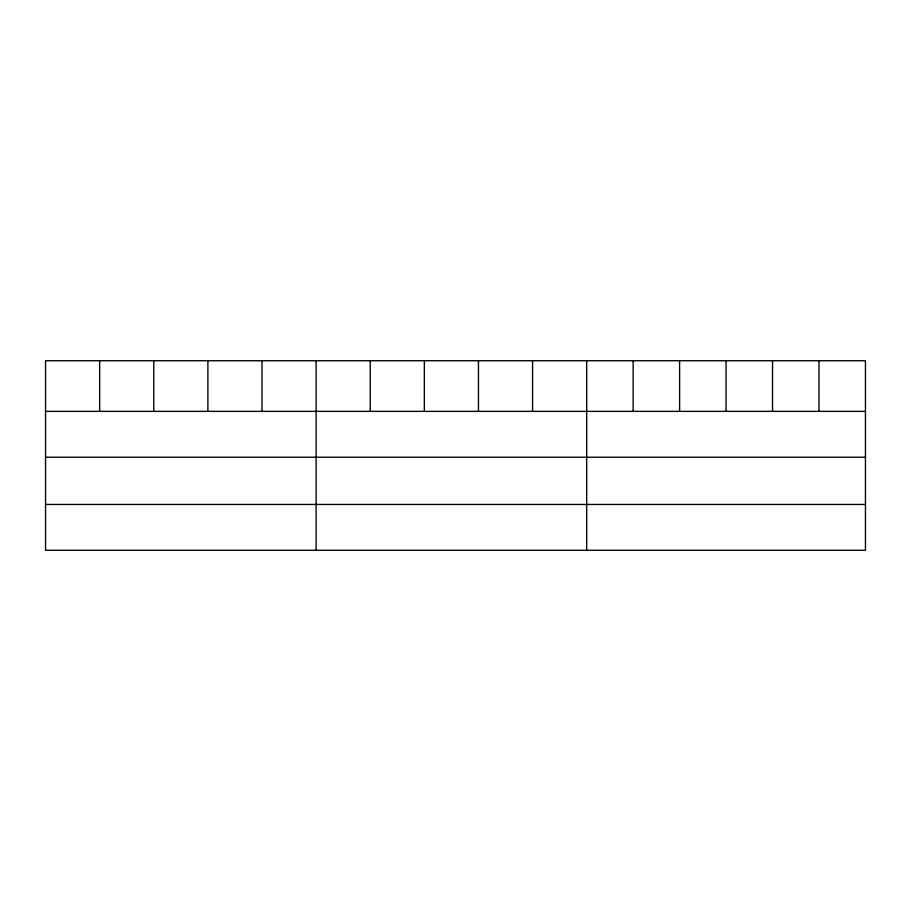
<?xml version="1.0" encoding="UTF-8"?>
<svg xmlns="http://www.w3.org/2000/svg" width="911" height="911" viewBox="0 0 911 911"><rect width="100%" height="100%" fill="white"/><g stroke="black" fill="none" stroke-linecap="round" stroke-linejoin="round"><path stroke-width="1.37" d="M865.45 457.22L865.45 360.722L45.55 360.722L45.55 550.278L865.45 550.278L865.45 457.22L45.55 457.22M45.55 411.373L865.45 411.373M45.55 504.443L865.45 504.443M818.989 360.722L818.989 411.373M772.528 360.722L772.528 411.373M726.067 360.722L726.067 411.373M679.606 360.722L679.606 411.373M633.145 360.722L633.145 411.373M586.684 360.722L586.684 550.278M532.571 360.722L532.571 411.373M478.457 360.722L478.457 411.373M424.344 360.722L424.344 411.373M370.23 360.722L370.23 411.373M316.117 360.722L316.117 550.278M262.004 360.722L262.004 411.373M207.89 360.722L207.89 411.373M153.777 360.722L153.777 411.373M99.663 360.722L99.663 411.373"/></g></svg>
